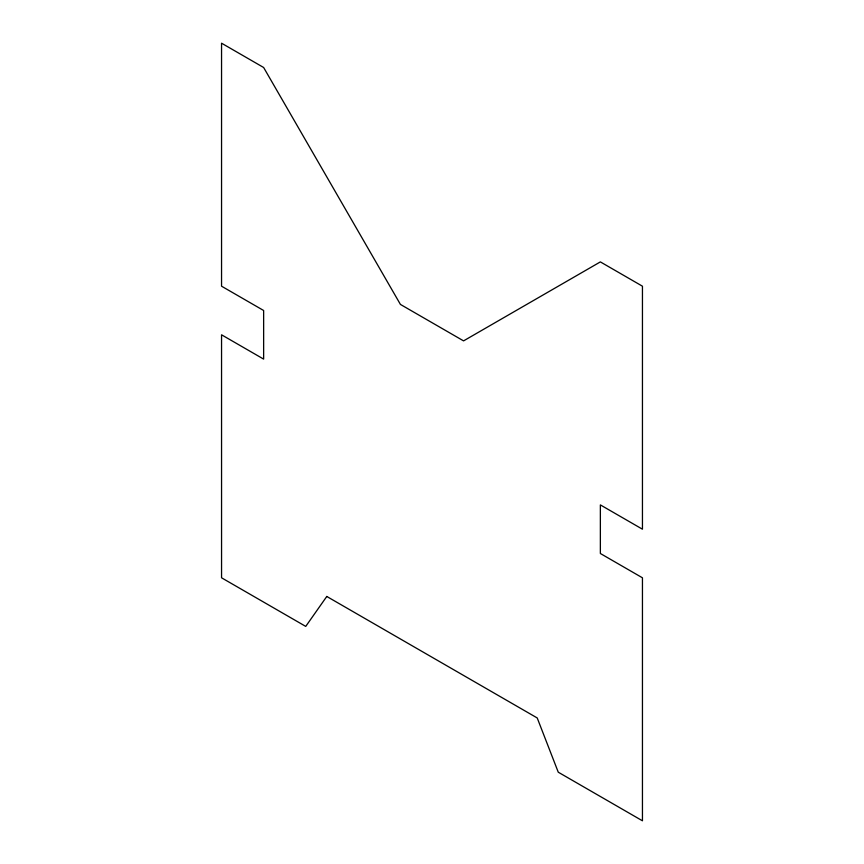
<?xml version="1.0" encoding="UTF-8"?>
<svg xmlns="http://www.w3.org/2000/svg" width="864" height="864" viewBox="0 0 864 864"><rect width="100%" height="100%" fill="white"/><g stroke="black" fill="none" stroke-linecap="round" stroke-linejoin="round"><path stroke-width="1.3" d="M326.776 596.462L305.737 626.4L221.562 577.8L221.551 334.8L263.639 359.1L263.639 310.5L221.551 286.2L221.551 43.2L263.639 67.5L400.432 304.43L463.568 340.88L600.361 261.9L642.449 286.2L642.449 529.2L600.361 504.9L600.361 553.5L642.449 577.8L642.449 820.8L558.263 772.2L537.224 717.962L326.776 596.462"/></g></svg>
